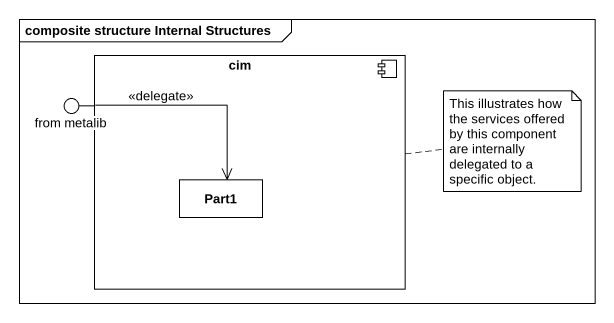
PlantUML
@startuml
mainframe composite structure Internal Structures
component cim {
  rectangle Part1
}
() "from metalib" as from_metalib
cim -left- from_metalib
from_metalib --> Part1 : <<delegate>>
note right of cim : This illustrates how the services offered by this component are internally delegated to a specific object.
@enduml
